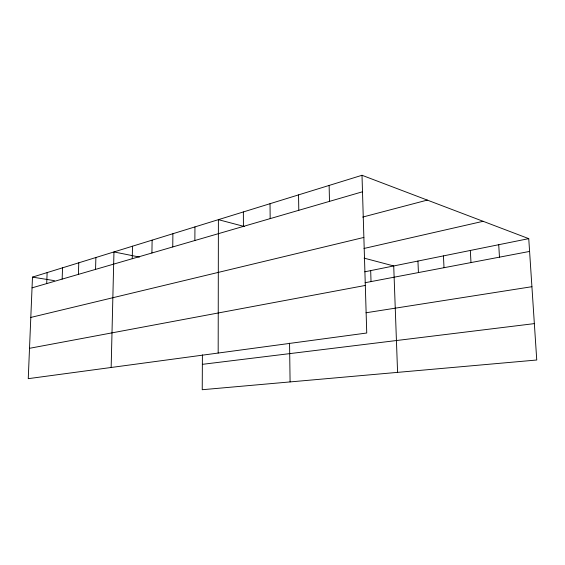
<?xml version="1.0" encoding="UTF-8"?>
<svg xmlns="http://www.w3.org/2000/svg" width="565" height="565" viewBox="0 0 565 565"><rect width="100%" height="100%" fill="white"/><g stroke="black" fill="none" stroke-linecap="round" stroke-linejoin="round"><path stroke-width="0.85" d="M218.175 353.047L218.394 219.658L244.476 226.544M202.404 354.855L202.235 389.723L536.75 360.011L528.748 238.642L362.003 175.277L32.488 277.111L28.25 378.663L366.742 333.011L362.003 175.277M194.861 240.513L194.953 226.904M172.749 246.94L172.897 233.719M151.914 253L152.119 240.139M132.252 258.714L132.507 246.206M111.157 367.483L113.961 251.934L139.449 257.068M95.556 269.385L95.888 257.52M78.401 274.371L78.775 262.81M62.15 279.096L62.546 267.824M46.711 283.588L47.135 272.584M32.043 287.853L362.497 191.775M362.666 217.087L427.31 200.095M30.807 317.431L363.867 237.434M363.973 248.473L483.11 221.303M364.778 271.807L528.748 238.642M365.103 282.719L529.589 251.425M29.514 348.308L365.315 285.445M366.007 312.77L531.912 286.702M202.355 364.34L534.349 323.618M32.488 277.111L54.402 280.65M364.086 258.127L393.72 265.953L397.583 372.37M498.726 244.716L499.467 257.16M470.334 250.457L470.984 262.577M443.447 255.896L444.005 267.704M417.945 261.051L418.425 272.577M370.682 270.614L371.028 281.589M329.127 185.44L329.487 201.366M298.546 194.89L298.793 210.293M289.562 343.153L290.085 381.919M270.028 203.704L270.169 218.613M243.367 211.939L243.423 226.396"/></g></svg>
